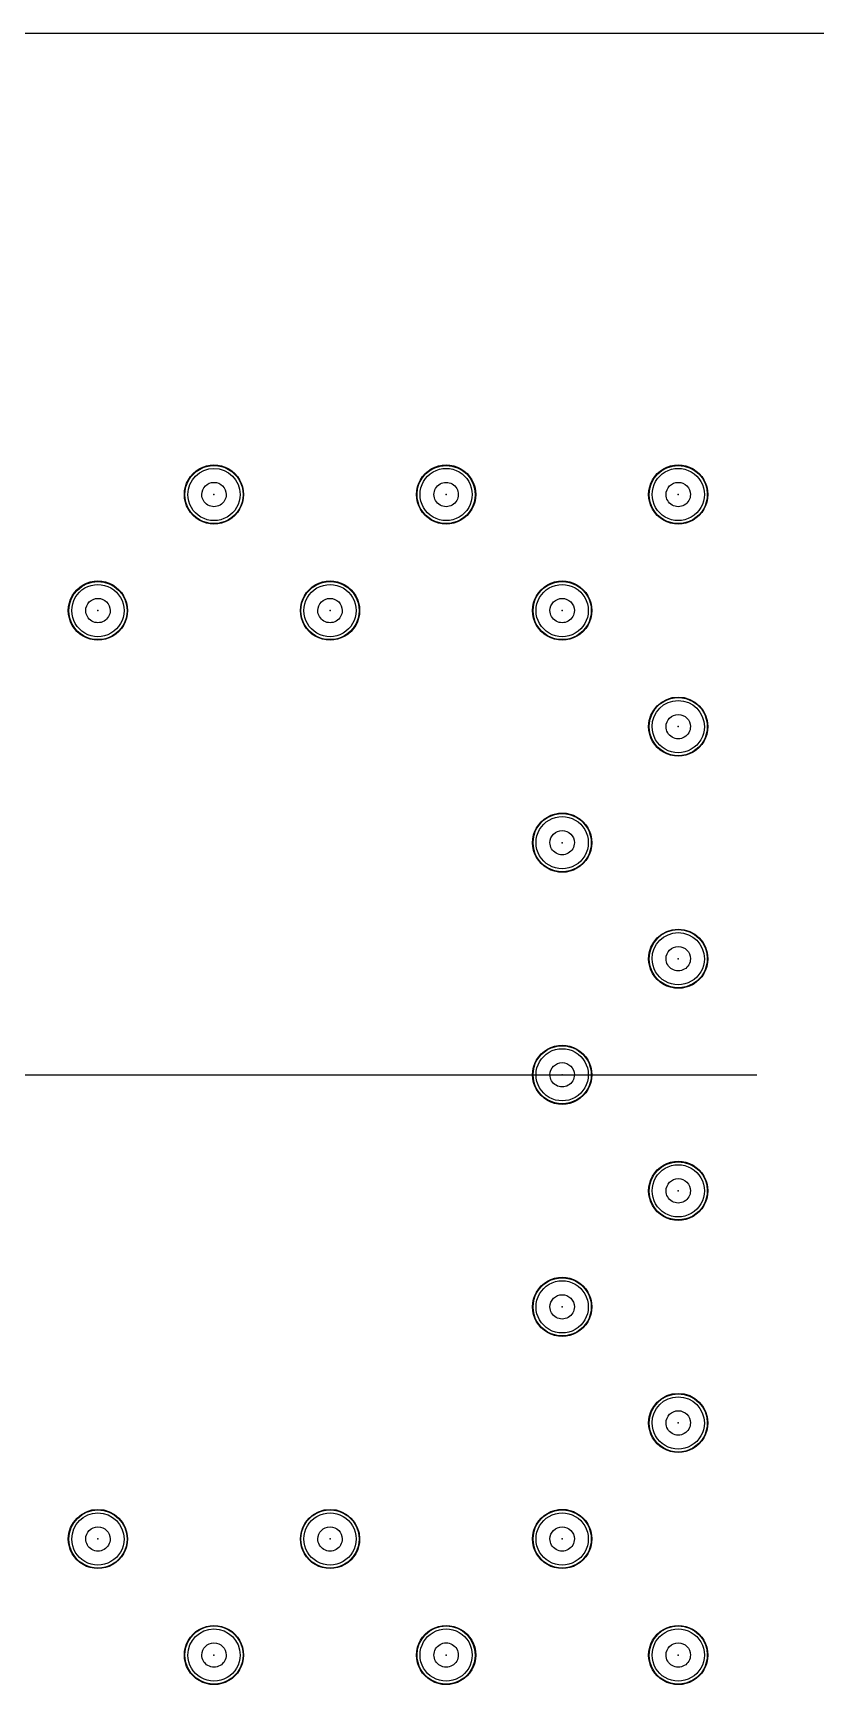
# Model space of a CAD drawing. Header units: millimetres. Extents: x 24815 to 37444, y -10619 to 6020.
# Drawn here: x 27961.37 to 27969.94, y 5891.36 to 5909.45 of the extents above; entities that cross this region are included whole.
import ezdxf

# ---------------------------------------------------------------- set-up
doc = ezdxf.new("R2010")
doc.units = ezdxf.units.MM

# ---------------------------------------------------------------- blocks, each defined once
blk = doc.blocks.new('A$C3CC6408C')
at = {"color": 2}
for p, q in [((-241.974, 0), (0, 0)), ((-225.223, -11.4), (-205.724, -11.4)), ((-225.223, -11.4), (-205.724, -11.4))]:
    blk.add_line(p, q, dxfattribs=at)
at = {"color": 2, "extrusion": (0, 0, -1)}
for centre, major_axis, start_param, end_param in [((-211.664, -5.05), (-0.229, 0.229), 5.497787, 8.63938), ((-211.664, -5.05), (-0.229, 0.229), 5.497787, 8.63938), ((-211.664, -5.05), (-0.225, 0.225), 5.497787, 8.63938), ((-211.664, -5.05), (-0.225, 0.225), 5.497787, 8.63938), ((-211.664, -5.05), (0.202, 0.202), 3.926991, 7.068583), ((-211.664, -5.05), (0.202, 0.202), 3.926991, 7.068583), ((-211.664, -5.05), (0.202, 0.202), 3.926991, 7.068583), ((-211.664, -5.05), (0.202, 0.202), 3.926991, 7.068583), ((-211.664, -5.05), (0.202, 0.202), 3.926991, 7.068583), ((-211.664, -5.05), (0.202, 0.202), 3.926991, 7.068583), ((-211.664, -5.05), (0.202, 0.202), 3.926991, 7.068583), ((-211.664, -5.05), (0.202, 0.202), 3.926991, 7.068583), ((-211.664, -5.05), (0.202, 0.202), 3.926991, 7.068583), ((-211.664, -5.05), (0.202, 0.202), 3.926991, 7.068583), ((-211.664, -5.05), (0.202, 0.202), 3.926991, 7.068583), ((-209.124, -5.05), (-0.229, 0.229), 5.497787, 8.63938), ((-209.124, -5.05), (-0.229, 0.229), 5.497787, 8.63938), ((-209.124, -5.05), (0.225, 0.225), 3.926991, 7.068583), ((-209.124, -5.05), (0.225, 0.225), 3.926991, 7.068583), ((-209.124, -5.05), (-0.202, 0.202), 5.497787, 8.63938), ((-209.124, -5.05), (-0.202, 0.202), 5.497787, 8.63938), ((-209.124, -5.05), (-0.202, 0.202), 5.497787, 8.63938), ((-209.124, -5.05), (-0.202, 0.202), 5.497787, 8.63938), ((-209.124, -5.05), (-0.202, 0.202), 5.497787, 8.63938), ((-209.124, -5.05), (-0.202, 0.202), 5.497787, 8.63938), ((-209.124, -5.05), (-0.202, 0.202), 5.497787, 8.63938), ((-209.124, -5.05), (-0.202, 0.202), 5.497787, 8.63938), ((-209.124, -5.05), (-0.202, 0.202), 5.497787, 8.63938), ((-209.124, -5.05), (-0.202, 0.202), 5.497787, 8.63938), ((-209.124, -5.05), (-0.202, 0.202), 5.497787, 8.63938), ((-206.584, -5.05), (-0.229, 0.229), 5.497787, 8.63938), ((-206.584, -5.05), (-0.229, 0.229), 5.497787, 8.63938), ((-206.584, -5.05), (0.225, 0.225), 3.926991, 7.068583), ((-206.584, -5.05), (0.225, 0.225), 3.926991, 7.068583), ((-206.584, -5.05), (-0.202, 0.202), 5.497787, 8.63938), ((-206.584, -5.05), (-0.202, 0.202), 5.497787, 8.63938), ((-206.584, -5.05), (-0.202, 0.202), 5.497787, 8.63938), ((-206.584, -5.05), (-0.202, 0.202), 5.497787, 8.63938), ((-206.584, -5.05), (-0.202, 0.202), 5.497787, 8.63938), ((-206.584, -5.05), (-0.202, 0.202), 5.497787, 8.63938), ((-206.584, -5.05), (-0.202, 0.202), 5.497787, 8.63938), ((-206.584, -5.05), (-0.202, 0.202), 5.497787, 8.63938), ((-206.584, -5.05), (-0.202, 0.202), 5.497787, 8.63938), ((-206.584, -5.05), (-0.202, 0.202), 5.497787, 8.63938), ((-206.584, -5.05), (-0.202, 0.202), 5.497787, 8.63938), ((-211.664, -5.05), (0.229, 0.229), 0.785398, 3.926991), ((-211.664, -5.05), (0.229, 0.229), 0.785398, 3.926991), ((-211.664, -5.05), (0.225, 0.225), 0.785398, 3.926991), ((-211.664, -5.05), (0.225, 0.225), 0.785398, 3.926991), ((-211.664, -5.05), (0.202, 0.202), 0.785398, 3.926991), ((-211.664, -5.05), (0.202, 0.202), 0.785398, 3.926991), ((-211.664, -5.05), (0.202, 0.202), 0.785398, 3.926991), ((-211.664, -5.05), (0.202, 0.202), 0.785398, 3.926991), ((-211.664, -5.05), (0.202, 0.202), 0.785398, 3.926991), ((-211.664, -5.05), (0.202, 0.202), 0.785398, 3.926991), ((-211.664, -5.05), (0.202, 0.202), 0.785398, 3.926991), ((-211.664, -5.05), (0.202, 0.202), 0.785398, 3.926991), ((-211.664, -5.05), (0.202, 0.202), 0.785398, 3.926991), ((-211.664, -5.05), (0.202, 0.202), 0.785398, 3.926991), ((-211.664, -5.05), (0.202, 0.202), 0.785398, 3.926991), ((-211.664, -5.05), (0.0943, 0.0943), 3.926991, 7.068583), ((-211.664, -5.05), (0.0943, 0.0943), 3.926991, 7.068583), ((-211.664, -5.05), (-0.0943, 0.0943), 2.356194, 5.497787), ((-211.664, -5.05), (-0.0943, 0.0943), 2.356194, 5.497787), ((-209.124, -5.05), (0.229, 0.229), 0.785398, 3.926991), ((-209.124, -5.05), (0.229, 0.229), 0.785398, 3.926991), ((-209.124, -5.05), (0.225, 0.225), 0.785398, 3.926991), ((-209.124, -5.05), (0.225, 0.225), 0.785398, 3.926991), ((-209.124, -5.05), (0.202, 0.202), 0.785398, 3.926991), ((-209.124, -5.05), (0.202, 0.202), 0.785398, 3.926991), ((-209.124, -5.05), (0.202, 0.202), 0.785398, 3.926991), ((-209.124, -5.05), (0.202, 0.202), 0.785398, 3.926991), ((-209.124, -5.05), (0.202, 0.202), 0.785398, 3.926991), ((-209.124, -5.05), (0.202, 0.202), 0.785398, 3.926991), ((-209.124, -5.05), (0.202, 0.202), 0.785398, 3.926991), ((-209.124, -5.05), (0.202, 0.202), 0.785398, 3.926991), ((-209.124, -5.05), (0.202, 0.202), 0.785398, 3.926991), ((-209.124, -5.05), (0.202, 0.202), 0.785398, 3.926991), ((-209.124, -5.05), (0.202, 0.202), 0.785398, 3.926991), ((-209.124, -5.05), (-0.0943, 0.0943), 5.497787, 8.63938), ((-209.124, -5.05), (-0.0943, 0.0943), 5.497787, 8.63938), ((-209.124, -5.05), (0.0943, 0.0943), 0.785398, 3.926991), ((-209.124, -5.05), (0.0943, 0.0943), 0.785398, 3.926991), ((-206.584, -5.05), (0.229, 0.229), 0.785398, 3.926991), ((-206.584, -5.05), (0.229, 0.229), 0.785398, 3.926991), ((-206.584, -5.05), (-0.225, 0.225), 2.356194, 5.497787), ((-206.584, -5.05), (-0.225, 0.225), 2.356194, 5.497787), ((-206.584, -5.05), (-0.202, 0.202), 2.356194, 5.497787), ((-206.584, -5.05), (-0.202, 0.202), 2.356194, 5.497787), ((-206.584, -5.05), (-0.202, 0.202), 2.356194, 5.497787), ((-206.584, -5.05), (-0.202, 0.202), 2.356194, 5.497787), ((-206.584, -5.05), (-0.202, 0.202), 2.356194, 5.497787), ((-206.584, -5.05), (-0.202, 0.202), 2.356194, 5.497787), ((-206.584, -5.05), (-0.202, 0.202), 2.356194, 5.497787), ((-206.584, -5.05), (-0.202, 0.202), 2.356194, 5.497787), ((-206.584, -5.05), (-0.202, 0.202), 2.356194, 5.497787), ((-206.584, -5.05), (-0.202, 0.202), 2.356194, 5.497787), ((-206.584, -5.05), (-0.202, 0.202), 2.356194, 5.497787), ((-206.584, -5.05), (0.0943, 0.0943), 3.926991, 7.068583), ((-206.584, -5.05), (0.0943, 0.0943), 3.926991, 7.068583), ((-206.584, -5.05), (0.0943, 0.0943), 0.785398, 3.926991), ((-206.584, -5.05), (0.0943, 0.0943), 0.785398, 3.926991), ((-212.934, -6.32), (-0.229, 0.229), 5.497787, 8.63938), ((-212.934, -6.32), (-0.229, 0.229), 5.497787, 8.63938), ((-212.934, -6.32), (0.225, 0.225), 3.926991, 7.068583), ((-212.934, -6.32), (0.225, 0.225), 3.926991, 7.068583), ((-212.934, -6.32), (-0.202, 0.202), 5.497787, 8.63938), ((-212.934, -6.32), (-0.202, 0.202), 5.497787, 8.63938), ((-212.934, -6.32), (-0.202, 0.202), 5.497787, 8.63938), ((-212.934, -6.32), (-0.202, 0.202), 5.497787, 8.63938), ((-212.934, -6.32), (-0.202, 0.202), 5.497787, 8.63938), ((-212.934, -6.32), (-0.202, 0.202), 5.497787, 8.63938), ((-212.934, -6.32), (-0.202, 0.202), 5.497787, 8.63938), ((-212.934, -6.32), (-0.202, 0.202), 5.497787, 8.63938), ((-212.934, -6.32), (-0.202, 0.202), 5.497787, 8.63938), ((-212.934, -6.32), (-0.202, 0.202), 5.497787, 8.63938), ((-212.934, -6.32), (-0.202, 0.202), 5.497787, 8.63938), ((-210.394, -6.32), (-0.229, 0.229), 5.497787, 8.63938), ((-210.394, -6.32), (-0.229, 0.229), 5.497787, 8.63938), ((-210.394, -6.32), (-0.225, 0.225), 5.497787, 8.63938), ((-210.394, -6.32), (-0.225, 0.225), 5.497787, 8.63938), ((-210.394, -6.32), (-0.202, 0.202), 5.497787, 8.63938), ((-210.394, -6.32), (-0.202, 0.202), 5.497787, 8.63938), ((-210.394, -6.32), (-0.202, 0.202), 5.497787, 8.63938), ((-210.394, -6.32), (-0.202, 0.202), 5.497787, 8.63938), ((-210.394, -6.32), (-0.202, 0.202), 5.497787, 8.63938), ((-210.394, -6.32), (-0.202, 0.202), 5.497787, 8.63938), ((-210.394, -6.32), (-0.202, 0.202), 5.497787, 8.63938), ((-210.394, -6.32), (-0.202, 0.202), 5.497787, 8.63938), ((-210.394, -6.32), (-0.202, 0.202), 5.497787, 8.63938), ((-210.394, -6.32), (-0.202, 0.202), 5.497787, 8.63938), ((-210.394, -6.32), (-0.202, 0.202), 5.497787, 8.63938), ((-207.854, -6.32), (-0.229, 0.229), 5.497787, 8.63938), ((-207.854, -6.32), (-0.229, 0.229), 5.497787, 8.63938), ((-207.854, -6.32), (-0.225, 0.225), 5.497787, 8.63938), ((-207.854, -6.32), (-0.225, 0.225), 5.497787, 8.63938), ((-207.854, -6.32), (-0.202, 0.202), 5.497787, 8.63938), ((-207.854, -6.32), (-0.202, 0.202), 5.497787, 8.63938), ((-207.854, -6.32), (-0.202, 0.202), 5.497787, 8.63938), ((-207.854, -6.32), (-0.202, 0.202), 5.497787, 8.63938), ((-207.854, -6.32), (-0.202, 0.202), 5.497787, 8.63938), ((-207.854, -6.32), (-0.202, 0.202), 5.497787, 8.63938), ((-207.854, -6.32), (-0.202, 0.202), 5.497787, 8.63938), ((-207.854, -6.32), (-0.202, 0.202), 5.497787, 8.63938), ((-207.854, -6.32), (-0.202, 0.202), 5.497787, 8.63938), ((-207.854, -6.32), (-0.202, 0.202), 5.497787, 8.63938), ((-207.854, -6.32), (-0.202, 0.202), 5.497787, 8.63938), ((-212.934, -6.32), (0.229, 0.229), 0.785398, 3.926991), ((-212.934, -6.32), (0.229, 0.229), 0.785398, 3.926991), ((-212.934, -6.32), (-0.225, 0.225), 2.356194, 5.497787), ((-212.934, -6.32), (-0.225, 0.225), 2.356194, 5.497787), ((-212.934, -6.32), (-0.202, 0.202), 2.356194, 5.497787), ((-212.934, -6.32), (-0.202, 0.202), 2.356194, 5.497787), ((-212.934, -6.32), (-0.202, 0.202), 2.356194, 5.497787), ((-212.934, -6.32), (-0.202, 0.202), 2.356194, 5.497787), ((-212.934, -6.32), (-0.202, 0.202), 2.356194, 5.497787), ((-212.934, -6.32), (-0.202, 0.202), 2.356194, 5.497787), ((-212.934, -6.32), (-0.202, 0.202), 2.356194, 5.497787), ((-212.934, -6.32), (-0.202, 0.202), 2.356194, 5.497787), ((-212.934, -6.32), (-0.202, 0.202), 2.356194, 5.497787), ((-212.934, -6.32), (-0.202, 0.202), 2.356194, 5.497787), ((-212.934, -6.32), (-0.202, 0.202), 2.356194, 5.497787), ((-212.934, -6.32), (0.0943, 0.0943), 3.926991, 7.068583), ((-212.934, -6.32), (0.0943, 0.0943), 3.926991, 7.068583), ((-212.934, -6.32), (0.0943, 0.0943), 0.785398, 3.926991), ((-212.934, -6.32), (0.0943, 0.0943), 0.785398, 3.926991), ((-210.394, -6.32), (0.229, 0.229), 0.785398, 3.926991), ((-210.394, -6.32), (0.229, 0.229), 0.785398, 3.926991), ((-210.394, -6.32), (-0.225, 0.225), 2.356194, 5.497787), ((-210.394, -6.32), (-0.225, 0.225), 2.356194, 5.497787), ((-210.394, -6.32), (-0.202, 0.202), 2.356194, 5.497787), ((-210.394, -6.32), (-0.202, 0.202), 2.356194, 5.497787), ((-210.394, -6.32), (-0.202, 0.202), 2.356194, 5.497787), ((-210.394, -6.32), (-0.202, 0.202), 2.356194, 5.497787), ((-210.394, -6.32), (-0.202, 0.202), 2.356194, 5.497787), ((-210.394, -6.32), (-0.202, 0.202), 2.356194, 5.497787), ((-210.394, -6.32), (-0.202, 0.202), 2.356194, 5.497787), ((-210.394, -6.32), (-0.202, 0.202), 2.356194, 5.497787), ((-210.394, -6.32), (-0.202, 0.202), 2.356194, 5.497787), ((-210.394, -6.32), (-0.202, 0.202), 2.356194, 5.497787), ((-210.394, -6.32), (-0.202, 0.202), 2.356194, 5.497787), ((-210.394, -6.32), (0.0943, 0.0943), 3.926991, 7.068583), ((-210.394, -6.32), (0.0943, 0.0943), 3.926991, 7.068583), ((-210.394, -6.32), (0.0943, 0.0943), 0.785398, 3.926991), ((-210.394, -6.32), (0.0943, 0.0943), 0.785398, 3.926991), ((-207.854, -6.32), (0.229, 0.229), 0.785398, 3.926991), ((-207.854, -6.32), (0.229, 0.229), 0.785398, 3.926991), ((-207.854, -6.32), (0.225, 0.225), 0.785398, 3.926991), ((-207.854, -6.32), (0.225, 0.225), 0.785398, 3.926991), ((-207.854, -6.32), (0.202, 0.202), 0.785398, 3.926991), ((-207.854, -6.32), (0.202, 0.202), 0.785398, 3.926991), ((-207.854, -6.32), (0.202, 0.202), 0.785398, 3.926991), ((-207.854, -6.32), (0.202, 0.202), 0.785398, 3.926991), ((-207.854, -6.32), (0.202, 0.202), 0.785398, 3.926991), ((-207.854, -6.32), (0.202, 0.202), 0.785398, 3.926991), ((-207.854, -6.32), (0.202, 0.202), 0.785398, 3.926991), ((-207.854, -6.32), (0.202, 0.202), 0.785398, 3.926991), ((-207.854, -6.32), (0.202, 0.202), 0.785398, 3.926991), ((-207.854, -6.32), (0.202, 0.202), 0.785398, 3.926991), ((-207.854, -6.32), (0.202, 0.202), 0.785398, 3.926991), ((-207.854, -6.32), (0.0943, 0.0943), 3.926991, 7.068583), ((-207.854, -6.32), (0.0943, 0.0943), 3.926991, 7.068583), ((-207.854, -6.32), (0.0943, 0.0943), 0.785398, 3.926991), ((-207.854, -6.32), (0.0943, 0.0943), 0.785398, 3.926991), ((-206.584, -7.59), (0.229, 0.229), 3.926991, 7.068583), ((-206.584, -7.59), (0.229, 0.229), 3.926991, 7.068583), ((-206.584, -7.59), (-0.225, 0.225), 5.497787, 8.63938), ((-206.584, -7.59), (-0.225, 0.225), 5.497787, 8.63938), ((-206.584, -7.59), (0.202, 0.202), 3.926991, 7.068583), ((-206.584, -7.59), (0.202, 0.202), 3.926991, 7.068583), ((-206.584, -7.59), (0.202, 0.202), 3.926991, 7.068583), ((-206.584, -7.59), (0.202, 0.202), 3.926991, 7.068583), ((-206.584, -7.59), (0.202, 0.202), 3.926991, 7.068583), ((-206.584, -7.59), (0.202, 0.202), 3.926991, 7.068583), ((-206.584, -7.59), (0.202, 0.202), 3.926991, 7.068583), ((-206.584, -7.59), (0.202, 0.202), 3.926991, 7.068583), ((-206.584, -7.59), (0.202, 0.202), 3.926991, 7.068583), ((-206.584, -7.59), (0.202, 0.202), 3.926991, 7.068583), ((-206.584, -7.59), (0.202, 0.202), 3.926991, 7.068583), ((-206.584, -7.59), (0.229, 0.229), 0.785398, 3.926991), ((-206.584, -7.59), (0.229, 0.229), 0.785398, 3.926991), ((-206.584, -7.59), (-0.225, 0.225), 2.356194, 5.497787), ((-206.584, -7.59), (-0.225, 0.225), 2.356194, 5.497787), ((-206.584, -7.59), (-0.202, 0.202), 2.356194, 5.497787), ((-206.584, -7.59), (-0.202, 0.202), 2.356194, 5.497787), ((-206.584, -7.59), (-0.202, 0.202), 2.356194, 5.497787), ((-206.584, -7.59), (-0.202, 0.202), 2.356194, 5.497787), ((-206.584, -7.59), (-0.202, 0.202), 2.356194, 5.497787), ((-206.584, -7.59), (-0.202, 0.202), 2.356194, 5.497787), ((-206.584, -7.59), (-0.202, 0.202), 2.356194, 5.497787), ((-206.584, -7.59), (-0.202, 0.202), 2.356194, 5.497787), ((-206.584, -7.59), (-0.202, 0.202), 2.356194, 5.497787), ((-206.584, -7.59), (-0.202, 0.202), 2.356194, 5.497787), ((-206.584, -7.59), (-0.202, 0.202), 2.356194, 5.497787), ((-206.584, -7.59), (0.0943, 0.0943), 3.926991, 7.068583), ((-206.584, -7.59), (0.0943, 0.0943), 3.926991, 7.068583), ((-206.584, -7.59), (0.0943, 0.0943), 0.785398, 3.926991), ((-206.584, -7.59), (0.0943, 0.0943), 0.785398, 3.926991), ((-207.854, -8.86), (-0.229, 0.229), 5.497787, 8.63938), ((-207.854, -8.86), (-0.229, 0.229), 5.497787, 8.63938), ((-207.854, -8.86), (-0.225, 0.225), 5.497787, 8.63938), ((-207.854, -8.86), (-0.225, 0.225), 5.497787, 8.63938), ((-207.854, -8.86), (-0.202, 0.202), 5.497787, 8.63938), ((-207.854, -8.86), (-0.202, 0.202), 5.497787, 8.63938), ((-207.854, -8.86), (-0.202, 0.202), 5.497787, 8.63938), ((-207.854, -8.86), (-0.202, 0.202), 5.497787, 8.63938), ((-207.854, -8.86), (-0.202, 0.202), 5.497787, 8.63938), ((-207.854, -8.86), (-0.202, 0.202), 5.497787, 8.63938), ((-207.854, -8.86), (-0.202, 0.202), 5.497787, 8.63938), ((-207.854, -8.86), (-0.202, 0.202), 5.497787, 8.63938), ((-207.854, -8.86), (-0.202, 0.202), 5.497787, 8.63938), ((-207.854, -8.86), (-0.202, 0.202), 5.497787, 8.63938), ((-207.854, -8.86), (-0.202, 0.202), 5.497787, 8.63938), ((-207.854, -8.86), (-0.229, 0.229), 2.356194, 5.497787), ((-207.854, -8.86), (-0.229, 0.229), 2.356194, 5.497787), ((-207.854, -8.86), (0.225, 0.225), 0.785398, 3.926991), ((-207.854, -8.86), (0.225, 0.225), 0.785398, 3.926991), ((-207.854, -8.86), (-0.202, 0.202), 2.356194, 5.497787), ((-207.854, -8.86), (-0.202, 0.202), 2.356194, 5.497787), ((-207.854, -8.86), (-0.202, 0.202), 2.356194, 5.497787), ((-207.854, -8.86), (-0.202, 0.202), 2.356194, 5.497787), ((-207.854, -8.86), (-0.202, 0.202), 2.356194, 5.497787), ((-207.854, -8.86), (-0.202, 0.202), 2.356194, 5.497787), ((-207.854, -8.86), (-0.202, 0.202), 2.356194, 5.497787), ((-207.854, -8.86), (-0.202, 0.202), 2.356194, 5.497787), ((-207.854, -8.86), (-0.202, 0.202), 2.356194, 5.497787), ((-207.854, -8.86), (-0.202, 0.202), 2.356194, 5.497787), ((-207.854, -8.86), (-0.202, 0.202), 2.356194, 5.497787), ((-207.854, -8.86), (0.0943, 0.0943), 3.926991, 7.068583), ((-207.854, -8.86), (0.0943, 0.0943), 3.926991, 7.068583), ((-207.854, -8.86), (0.0943, 0.0943), 0.785398, 3.926991), ((-207.854, -8.86), (0.0943, 0.0943), 0.785398, 3.926991), ((-206.584, -10.13), (0.229, 0.229), 3.926991, 7.068583), ((-206.584, -10.13), (0.229, 0.229), 3.926991, 7.068583), ((-206.584, -10.13), (0.225, 0.225), 3.926991, 7.068583), ((-206.584, -10.13), (0.225, 0.225), 3.926991, 7.068583), ((-206.584, -10.13), (0.202, 0.202), 3.926991, 7.068583), ((-206.584, -10.13), (0.202, 0.202), 3.926991, 7.068583), ((-206.584, -10.13), (0.202, 0.202), 3.926991, 7.068583), ((-206.584, -10.13), (0.202, 0.202), 3.926991, 7.068583), ((-206.584, -10.13), (0.202, 0.202), 3.926991, 7.068583), ((-206.584, -10.13), (0.202, 0.202), 3.926991, 7.068583), ((-206.584, -10.13), (0.202, 0.202), 3.926991, 7.068583), ((-206.584, -10.13), (0.202, 0.202), 3.926991, 7.068583), ((-206.584, -10.13), (0.202, 0.202), 3.926991, 7.068583), ((-206.584, -10.13), (0.202, 0.202), 3.926991, 7.068583), ((-206.584, -10.13), (0.202, 0.202), 3.926991, 7.068583), ((-206.584, -10.13), (0.0943, 0.0943), 3.926991, 7.068583), ((-206.584, -10.13), (0.0943, 0.0943), 3.926991, 7.068583), ((-206.584, -10.13), (-0.229, 0.229), 2.356194, 5.497787), ((-206.584, -10.13), (-0.229, 0.229), 2.356194, 5.497787), ((-206.584, -10.13), (-0.225, 0.225), 2.356194, 5.497787), ((-206.584, -10.13), (-0.225, 0.225), 2.356194, 5.497787), ((-206.584, -10.13), (-0.202, 0.202), 2.356194, 5.497787), ((-206.584, -10.13), (-0.202, 0.202), 2.356194, 5.497787), ((-206.584, -10.13), (-0.202, 0.202), 2.356194, 5.497787), ((-206.584, -10.13), (-0.202, 0.202), 2.356194, 5.497787), ((-206.584, -10.13), (-0.202, 0.202), 2.356194, 5.497787), ((-206.584, -10.13), (-0.202, 0.202), 2.356194, 5.497787), ((-206.584, -10.13), (-0.202, 0.202), 2.356194, 5.497787), ((-206.584, -10.13), (-0.202, 0.202), 2.356194, 5.497787), ((-206.584, -10.13), (-0.202, 0.202), 2.356194, 5.497787), ((-206.584, -10.13), (-0.202, 0.202), 2.356194, 5.497787), ((-206.584, -10.13), (-0.202, 0.202), 2.356194, 5.497787), ((-206.584, -10.13), (0.0943, 0.0943), 0.785398, 3.926991), ((-206.584, -10.13), (0.0943, 0.0943), 0.785398, 3.926991), ((-207.854, -11.4), (-0.229, 0.229), 5.497787, 8.63938), ((-207.854, -11.4), (-0.229, 0.229), 5.497787, 8.63938), ((-207.854, -11.4), (-0.225, 0.225), 5.497787, 8.63938), ((-207.854, -11.4), (-0.225, 0.225), 5.497787, 8.63938), ((-207.854, -11.4), (-0.202, 0.202), 5.497787, 8.63938), ((-207.854, -11.4), (-0.202, 0.202), 5.497787, 8.63938), ((-207.854, -11.4), (-0.202, 0.202), 5.497787, 8.63938), ((-207.854, -11.4), (-0.202, 0.202), 5.497787, 8.63938), ((-207.854, -11.4), (-0.202, 0.202), 5.497787, 8.63938), ((-207.854, -11.4), (-0.202, 0.202), 5.497787, 8.63938), ((-207.854, -11.4), (-0.202, 0.202), 5.497787, 8.63938), ((-207.854, -11.4), (-0.202, 0.202), 5.497787, 8.63938), ((-207.854, -11.4), (-0.202, 0.202), 5.497787, 8.63938), ((-207.854, -11.4), (-0.202, 0.202), 5.497787, 8.63938), ((-207.854, -11.4), (-0.202, 0.202), 5.497787, 8.63938), ((-207.854, -11.4), (0.0943, 0.0943), 3.926991, 7.068583), ((-207.854, -11.4), (0.0943, 0.0943), 3.926991, 7.068583), ((-207.854, -11.4), (0.229, 0.229), 0.785398, 3.926991), ((-207.854, -11.4), (0.229, 0.229), 0.785398, 3.926991), ((-207.854, -11.4), (0.225, 0.225), 0.785398, 3.926991), ((-207.854, -11.4), (0.225, 0.225), 0.785398, 3.926991), ((-207.854, -11.4), (0.202, 0.202), 0.785398, 3.926991), ((-207.854, -11.4), (0.202, 0.202), 0.785398, 3.926991), ((-207.854, -11.4), (0.202, 0.202), 0.785398, 3.926991), ((-207.854, -11.4), (0.202, 0.202), 0.785398, 3.926991), ((-207.854, -11.4), (0.202, 0.202), 0.785398, 3.926991), ((-207.854, -11.4), (0.202, 0.202), 0.785398, 3.926991), ((-207.854, -11.4), (0.202, 0.202), 0.785398, 3.926991), ((-207.854, -11.4), (0.202, 0.202), 0.785398, 3.926991), ((-207.854, -11.4), (0.202, 0.202), 0.785398, 3.926991), ((-207.854, -11.4), (0.202, 0.202), 0.785398, 3.926991), ((-207.854, -11.4), (0.202, 0.202), 0.785398, 3.926991), ((-207.854, -11.4), (0.0943, 0.0943), 0.785398, 3.926991), ((-207.854, -11.4), (0.0943, 0.0943), 0.785398, 3.926991), ((-206.584, -12.67), (-0.229, 0.229), 5.497787, 8.63938), ((-206.584, -12.67), (-0.229, 0.229), 5.497787, 8.63938), ((-206.584, -12.67), (0.225, 0.225), 3.926991, 7.068583), ((-206.584, -12.67), (0.225, 0.225), 3.926991, 7.068583), ((-206.584, -12.67), (-0.202, 0.202), 5.497787, 8.63938), ((-206.584, -12.67), (-0.202, 0.202), 5.497787, 8.63938), ((-206.584, -12.67), (-0.202, 0.202), 5.497787, 8.63938), ((-206.584, -12.67), (-0.202, 0.202), 5.497787, 8.63938), ((-206.584, -12.67), (-0.202, 0.202), 5.497787, 8.63938), ((-206.584, -12.67), (-0.202, 0.202), 5.497787, 8.63938), ((-206.584, -12.67), (-0.202, 0.202), 5.497787, 8.63938), ((-206.584, -12.67), (-0.202, 0.202), 5.497787, 8.63938), ((-206.584, -12.67), (-0.202, 0.202), 5.497787, 8.63938), ((-206.584, -12.67), (-0.202, 0.202), 5.497787, 8.63938), ((-206.584, -12.67), (-0.202, 0.202), 5.497787, 8.63938), ((-206.584, -12.67), (0.0943, 0.0943), 3.926991, 7.068583), ((-206.584, -12.67), (0.0943, 0.0943), 3.926991, 7.068583), ((-206.584, -12.67), (0.229, 0.229), 0.785398, 3.926991), ((-206.584, -12.67), (0.229, 0.229), 0.785398, 3.926991), ((-206.584, -12.67), (-0.225, 0.225), 2.356194, 5.497787), ((-206.584, -12.67), (-0.225, 0.225), 2.356194, 5.497787), ((-206.584, -12.67), (-0.202, 0.202), 2.356194, 5.497787), ((-206.584, -12.67), (-0.202, 0.202), 2.356194, 5.497787), ((-206.584, -12.67), (-0.202, 0.202), 2.356194, 5.497787), ((-206.584, -12.67), (-0.202, 0.202), 2.356194, 5.497787), ((-206.584, -12.67), (-0.202, 0.202), 2.356194, 5.497787), ((-206.584, -12.67), (-0.202, 0.202), 2.356194, 5.497787), ((-206.584, -12.67), (-0.202, 0.202), 2.356194, 5.497787), ((-206.584, -12.67), (-0.202, 0.202), 2.356194, 5.497787), ((-206.584, -12.67), (-0.202, 0.202), 2.356194, 5.497787), ((-206.584, -12.67), (-0.202, 0.202), 2.356194, 5.497787), ((-206.584, -12.67), (-0.202, 0.202), 2.356194, 5.497787), ((-206.584, -12.67), (0.0943, 0.0943), 0.785398, 3.926991), ((-206.584, -12.67), (0.0943, 0.0943), 0.785398, 3.926991), ((-207.854, -13.94), (-0.229, 0.229), 5.497787, 8.63938), ((-207.854, -13.94), (-0.229, 0.229), 5.497787, 8.63938), ((-207.854, -13.94), (-0.225, 0.225), 5.497787, 8.63938), ((-207.854, -13.94), (-0.225, 0.225), 5.497787, 8.63938), ((-207.854, -13.94), (-0.202, 0.202), 5.497787, 8.63938), ((-207.854, -13.94), (-0.202, 0.202), 5.497787, 8.63938), ((-207.854, -13.94), (-0.202, 0.202), 5.497787, 8.63938), ((-207.854, -13.94), (-0.202, 0.202), 5.497787, 8.63938), ((-207.854, -13.94), (-0.202, 0.202), 5.497787, 8.63938), ((-207.854, -13.94), (-0.202, 0.202), 5.497787, 8.63938), ((-207.854, -13.94), (-0.202, 0.202), 5.497787, 8.63938), ((-207.854, -13.94), (-0.202, 0.202), 5.497787, 8.63938), ((-207.854, -13.94), (-0.202, 0.202), 5.497787, 8.63938), ((-207.854, -13.94), (-0.202, 0.202), 5.497787, 8.63938), ((-207.854, -13.94), (-0.202, 0.202), 5.497787, 8.63938), ((-207.854, -13.94), (0.0943, 0.0943), 3.926991, 7.068583), ((-207.854, -13.94), (0.0943, 0.0943), 3.926991, 7.068583), ((-207.854, -13.94), (0.229, 0.229), 0.785398, 3.926991), ((-207.854, -13.94), (0.229, 0.229), 0.785398, 3.926991), ((-207.854, -13.94), (-0.225, 0.225), 2.356194, 5.497787), ((-207.854, -13.94), (-0.225, 0.225), 2.356194, 5.497787), ((-207.854, -13.94), (-0.202, 0.202), 2.356194, 5.497787), ((-207.854, -13.94), (-0.202, 0.202), 2.356194, 5.497787), ((-207.854, -13.94), (-0.202, 0.202), 2.356194, 5.497787), ((-207.854, -13.94), (-0.202, 0.202), 2.356194, 5.497787), ((-207.854, -13.94), (-0.202, 0.202), 2.356194, 5.497787), ((-207.854, -13.94), (-0.202, 0.202), 2.356194, 5.497787), ((-207.854, -13.94), (-0.202, 0.202), 2.356194, 5.497787), ((-207.854, -13.94), (-0.202, 0.202), 2.356194, 5.497787), ((-207.854, -13.94), (-0.202, 0.202), 2.356194, 5.497787), ((-207.854, -13.94), (-0.202, 0.202), 2.356194, 5.497787), ((-207.854, -13.94), (-0.202, 0.202), 2.356194, 5.497787), ((-207.854, -13.94), (0.0943, 0.0943), 0.785398, 3.926991), ((-207.854, -13.94), (0.0943, 0.0943), 0.785398, 3.926991), ((-206.584, -15.21), (0.229, 0.229), 3.926991, 7.068583), ((-206.584, -15.21), (0.229, 0.229), 3.926991, 7.068583), ((-206.584, -15.21), (0.225, 0.225), 3.926991, 7.068583), ((-206.584, -15.21), (0.225, 0.225), 3.926991, 7.068583), ((-206.584, -15.21), (0.202, 0.202), 3.926991, 7.068583), ((-206.584, -15.21), (0.202, 0.202), 3.926991, 7.068583), ((-206.584, -15.21), (0.202, 0.202), 3.926991, 7.068583), ((-206.584, -15.21), (0.202, 0.202), 3.926991, 7.068583), ((-206.584, -15.21), (0.202, 0.202), 3.926991, 7.068583), ((-206.584, -15.21), (0.202, 0.202), 3.926991, 7.068583), ((-206.584, -15.21), (0.202, 0.202), 3.926991, 7.068583), ((-206.584, -15.21), (0.202, 0.202), 3.926991, 7.068583), ((-206.584, -15.21), (0.202, 0.202), 3.926991, 7.068583), ((-206.584, -15.21), (0.202, 0.202), 3.926991, 7.068583), ((-206.584, -15.21), (0.202, 0.202), 3.926991, 7.068583), ((-206.584, -15.21), (0.0943, 0.0943), 3.926991, 7.068583), ((-206.584, -15.21), (0.0943, 0.0943), 3.926991, 7.068583), ((-206.584, -15.21), (-0.229, 0.229), 2.356194, 5.497787), ((-206.584, -15.21), (-0.229, 0.229), 2.356194, 5.497787), ((-206.584, -15.21), (-0.225, 0.225), 2.356194, 5.497787), ((-206.584, -15.21), (-0.225, 0.225), 2.356194, 5.497787), ((-206.584, -15.21), (-0.202, 0.202), 2.356194, 5.497787), ((-206.584, -15.21), (-0.202, 0.202), 2.356194, 5.497787), ((-206.584, -15.21), (-0.202, 0.202), 2.356194, 5.497787), ((-206.584, -15.21), (-0.202, 0.202), 2.356194, 5.497787), ((-206.584, -15.21), (-0.202, 0.202), 2.356194, 5.497787), ((-206.584, -15.21), (-0.202, 0.202), 2.356194, 5.497787), ((-206.584, -15.21), (-0.202, 0.202), 2.356194, 5.497787), ((-206.584, -15.21), (-0.202, 0.202), 2.356194, 5.497787), ((-206.584, -15.21), (-0.202, 0.202), 2.356194, 5.497787), ((-206.584, -15.21), (-0.202, 0.202), 2.356194, 5.497787), ((-206.584, -15.21), (-0.202, 0.202), 2.356194, 5.497787), ((-206.584, -15.21), (0.0943, 0.0943), 0.785398, 3.926991), ((-206.584, -15.21), (0.0943, 0.0943), 0.785398, 3.926991), ((-212.934, -16.48), (0.229, 0.229), 3.926991, 7.068583), ((-212.934, -16.48), (0.229, 0.229), 3.926991, 7.068583), ((-212.934, -16.48), (0.225, 0.225), 3.926991, 7.068583), ((-212.934, -16.48), (0.225, 0.225), 3.926991, 7.068583), ((-212.934, -16.48), (0.202, 0.202), 3.926991, 7.068583), ((-212.934, -16.48), (0.202, 0.202), 3.926991, 7.068583), ((-212.934, -16.48), (0.202, 0.202), 3.926991, 7.068583), ((-212.934, -16.48), (0.202, 0.202), 3.926991, 7.068583), ((-212.934, -16.48), (0.202, 0.202), 3.926991, 7.068583), ((-212.934, -16.48), (0.202, 0.202), 3.926991, 7.068583), ((-212.934, -16.48), (0.202, 0.202), 3.926991, 7.068583), ((-212.934, -16.48), (0.202, 0.202), 3.926991, 7.068583), ((-212.934, -16.48), (0.202, 0.202), 3.926991, 7.068583), ((-212.934, -16.48), (0.202, 0.202), 3.926991, 7.068583), ((-212.934, -16.48), (0.202, 0.202), 3.926991, 7.068583), ((-210.394, -16.48), (0.229, 0.229), 3.926991, 7.068583), ((-210.394, -16.48), (0.229, 0.229), 3.926991, 7.068583), ((-210.394, -16.48), (-0.225, 0.225), 5.497787, 8.63938), ((-210.394, -16.48), (-0.225, 0.225), 5.497787, 8.63938), ((-210.394, -16.48), (-0.202, 0.202), 5.497787, 8.63938), ((-210.394, -16.48), (-0.202, 0.202), 5.497787, 8.63938), ((-210.394, -16.48), (-0.202, 0.202), 5.497787, 8.63938), ((-210.394, -16.48), (-0.202, 0.202), 5.497787, 8.63938), ((-210.394, -16.48), (-0.202, 0.202), 5.497787, 8.63938), ((-210.394, -16.48), (-0.202, 0.202), 5.497787, 8.63938), ((-210.394, -16.48), (-0.202, 0.202), 5.497787, 8.63938), ((-210.394, -16.48), (-0.202, 0.202), 5.497787, 8.63938), ((-210.394, -16.48), (-0.202, 0.202), 5.497787, 8.63938), ((-210.394, -16.48), (-0.202, 0.202), 5.497787, 8.63938), ((-210.394, -16.48), (-0.202, 0.202), 5.497787, 8.63938), ((-207.854, -16.48), (-0.229, 0.229), 5.497787, 8.63938), ((-207.854, -16.48), (-0.229, 0.229), 5.497787, 8.63938), ((-207.854, -16.48), (-0.225, 0.225), 5.497787, 8.63938), ((-207.854, -16.48), (-0.225, 0.225), 5.497787, 8.63938), ((-207.854, -16.48), (-0.202, 0.202), 5.497787, 8.63938), ((-207.854, -16.48), (-0.202, 0.202), 5.497787, 8.63938), ((-207.854, -16.48), (-0.202, 0.202), 5.497787, 8.63938), ((-207.854, -16.48), (-0.202, 0.202), 5.497787, 8.63938), ((-207.854, -16.48), (-0.202, 0.202), 5.497787, 8.63938), ((-207.854, -16.48), (-0.202, 0.202), 5.497787, 8.63938), ((-207.854, -16.48), (-0.202, 0.202), 5.497787, 8.63938), ((-207.854, -16.48), (-0.202, 0.202), 5.497787, 8.63938), ((-207.854, -16.48), (-0.202, 0.202), 5.497787, 8.63938), ((-207.854, -16.48), (-0.202, 0.202), 5.497787, 8.63938), ((-207.854, -16.48), (-0.202, 0.202), 5.497787, 8.63938), ((-212.934, -16.48), (0.0943, 0.0943), 3.926991, 7.068583), ((-212.934, -16.48), (0.0943, 0.0943), 3.926991, 7.068583), ((-210.394, -16.48), (0.0943, 0.0943), 3.926991, 7.068583), ((-210.394, -16.48), (0.0943, 0.0943), 3.926991, 7.068583), ((-207.854, -16.48), (0.0943, 0.0943), 3.926991, 7.068583), ((-207.854, -16.48), (0.0943, 0.0943), 3.926991, 7.068583), ((-212.934, -16.48), (-0.229, 0.229), 2.356194, 5.497787), ((-212.934, -16.48), (-0.229, 0.229), 2.356194, 5.497787), ((-212.934, -16.48), (-0.225, 0.225), 2.356194, 5.497787), ((-212.934, -16.48), (-0.225, 0.225), 2.356194, 5.497787), ((-212.934, -16.48), (-0.202, 0.202), 2.356194, 5.497787), ((-212.934, -16.48), (-0.202, 0.202), 2.356194, 5.497787), ((-212.934, -16.48), (-0.202, 0.202), 2.356194, 5.497787), ((-212.934, -16.48), (-0.202, 0.202), 2.356194, 5.497787), ((-212.934, -16.48), (-0.202, 0.202), 2.356194, 5.497787), ((-212.934, -16.48), (-0.202, 0.202), 2.356194, 5.497787), ((-212.934, -16.48), (-0.202, 0.202), 2.356194, 5.497787), ((-212.934, -16.48), (-0.202, 0.202), 2.356194, 5.497787), ((-212.934, -16.48), (-0.202, 0.202), 2.356194, 5.497787), ((-212.934, -16.48), (-0.202, 0.202), 2.356194, 5.497787), ((-212.934, -16.48), (-0.202, 0.202), 2.356194, 5.497787), ((-212.934, -16.48), (0.0943, 0.0943), 0.785398, 3.926991), ((-212.934, -16.48), (0.0943, 0.0943), 0.785398, 3.926991), ((-210.394, -16.48), (-0.229, 0.229), 2.356194, 5.497787), ((-210.394, -16.48), (-0.229, 0.229), 2.356194, 5.497787), ((-210.394, -16.48), (-0.225, 0.225), 2.356194, 5.497787), ((-210.394, -16.48), (-0.225, 0.225), 2.356194, 5.497787), ((-210.394, -16.48), (-0.202, 0.202), 2.356194, 5.497787), ((-210.394, -16.48), (-0.202, 0.202), 2.356194, 5.497787), ((-210.394, -16.48), (-0.202, 0.202), 2.356194, 5.497787), ((-210.394, -16.48), (-0.202, 0.202), 2.356194, 5.497787), ((-210.394, -16.48), (-0.202, 0.202), 2.356194, 5.497787), ((-210.394, -16.48), (-0.202, 0.202), 2.356194, 5.497787), ((-210.394, -16.48), (-0.202, 0.202), 2.356194, 5.497787), ((-210.394, -16.48), (-0.202, 0.202), 2.356194, 5.497787), ((-210.394, -16.48), (-0.202, 0.202), 2.356194, 5.497787), ((-210.394, -16.48), (-0.202, 0.202), 2.356194, 5.497787), ((-210.394, -16.48), (-0.202, 0.202), 2.356194, 5.497787), ((-210.394, -16.48), (0.0943, 0.0943), 0.785398, 3.926991), ((-210.394, -16.48), (0.0943, 0.0943), 0.785398, 3.926991), ((-207.854, -16.48), (-0.229, 0.229), 2.356194, 5.497787), ((-207.854, -16.48), (-0.229, 0.229), 2.356194, 5.497787), ((-207.854, -16.48), (0.225, 0.225), 0.785398, 3.926991), ((-207.854, -16.48), (0.225, 0.225), 0.785398, 3.926991), ((-207.854, -16.48), (-0.202, 0.202), 2.356194, 5.497787), ((-207.854, -16.48), (-0.202, 0.202), 2.356194, 5.497787), ((-207.854, -16.48), (-0.202, 0.202), 2.356194, 5.497787), ((-207.854, -16.48), (-0.202, 0.202), 2.356194, 5.497787), ((-207.854, -16.48), (-0.202, 0.202), 2.356194, 5.497787), ((-207.854, -16.48), (-0.202, 0.202), 2.356194, 5.497787), ((-207.854, -16.48), (-0.202, 0.202), 2.356194, 5.497787), ((-207.854, -16.48), (-0.202, 0.202), 2.356194, 5.497787), ((-207.854, -16.48), (-0.202, 0.202), 2.356194, 5.497787), ((-207.854, -16.48), (-0.202, 0.202), 2.356194, 5.497787), ((-207.854, -16.48), (-0.202, 0.202), 2.356194, 5.497787), ((-207.854, -16.48), (0.0943, 0.0943), 0.785398, 3.926991), ((-207.854, -16.48), (0.0943, 0.0943), 0.785398, 3.926991), ((-211.664, -17.75), (-0.229, 0.229), 5.497787, 8.63938), ((-211.664, -17.75), (-0.229, 0.229), 5.497787, 8.63938), ((-211.664, -17.75), (-0.225, 0.225), 5.497787, 8.63938), ((-211.664, -17.75), (-0.225, 0.225), 5.497787, 8.63938), ((-211.664, -17.75), (0.202, 0.202), 3.926991, 7.068583), ((-211.664, -17.75), (0.202, 0.202), 3.926991, 7.068583), ((-211.664, -17.75), (0.202, 0.202), 3.926991, 7.068583), ((-211.664, -17.75), (0.202, 0.202), 3.926991, 7.068583), ((-211.664, -17.75), (0.202, 0.202), 3.926991, 7.068583), ((-211.664, -17.75), (0.202, 0.202), 3.926991, 7.068583), ((-211.664, -17.75), (0.202, 0.202), 3.926991, 7.068583), ((-211.664, -17.75), (0.202, 0.202), 3.926991, 7.068583), ((-211.664, -17.75), (0.202, 0.202), 3.926991, 7.068583), ((-211.664, -17.75), (0.202, 0.202), 3.926991, 7.068583), ((-211.664, -17.75), (0.202, 0.202), 3.926991, 7.068583), ((-209.124, -17.75), (-0.229, 0.229), 5.497787, 8.63938), ((-209.124, -17.75), (-0.229, 0.229), 5.497787, 8.63938), ((-209.124, -17.75), (0.225, 0.225), 3.926991, 7.068583), ((-209.124, -17.75), (0.225, 0.225), 3.926991, 7.068583), ((-209.124, -17.75), (-0.202, 0.202), 5.497787, 8.63938), ((-209.124, -17.75), (-0.202, 0.202), 5.497787, 8.63938), ((-209.124, -17.75), (-0.202, 0.202), 5.497787, 8.63938), ((-209.124, -17.75), (-0.202, 0.202), 5.497787, 8.63938), ((-209.124, -17.75), (-0.202, 0.202), 5.497787, 8.63938), ((-209.124, -17.75), (-0.202, 0.202), 5.497787, 8.63938), ((-209.124, -17.75), (-0.202, 0.202), 5.497787, 8.63938), ((-209.124, -17.75), (-0.202, 0.202), 5.497787, 8.63938), ((-209.124, -17.75), (-0.202, 0.202), 5.497787, 8.63938), ((-209.124, -17.75), (-0.202, 0.202), 5.497787, 8.63938), ((-209.124, -17.75), (-0.202, 0.202), 5.497787, 8.63938), ((-206.584, -17.75), (-0.229, 0.229), 5.497787, 8.63938), ((-206.584, -17.75), (-0.229, 0.229), 5.497787, 8.63938), ((-206.584, -17.75), (0.225, 0.225), 3.926991, 7.068583), ((-206.584, -17.75), (0.225, 0.225), 3.926991, 7.068583), ((-206.584, -17.75), (-0.202, 0.202), 5.497787, 8.63938), ((-206.584, -17.75), (-0.202, 0.202), 5.497787, 8.63938), ((-206.584, -17.75), (-0.202, 0.202), 5.497787, 8.63938), ((-206.584, -17.75), (-0.202, 0.202), 5.497787, 8.63938), ((-206.584, -17.75), (-0.202, 0.202), 5.497787, 8.63938), ((-206.584, -17.75), (-0.202, 0.202), 5.497787, 8.63938), ((-206.584, -17.75), (-0.202, 0.202), 5.497787, 8.63938), ((-206.584, -17.75), (-0.202, 0.202), 5.497787, 8.63938), ((-206.584, -17.75), (-0.202, 0.202), 5.497787, 8.63938), ((-206.584, -17.75), (-0.202, 0.202), 5.497787, 8.63938), ((-206.584, -17.75), (-0.202, 0.202), 5.497787, 8.63938), ((-211.664, -17.75), (0.0943, 0.0943), 3.926991, 7.068583), ((-211.664, -17.75), (0.0943, 0.0943), 3.926991, 7.068583), ((-209.124, -17.75), (-0.0943, 0.0943), 5.497787, 8.63938), ((-209.124, -17.75), (-0.0943, 0.0943), 5.497787, 8.63938), ((-206.584, -17.75), (0.0943, 0.0943), 3.926991, 7.068583), ((-206.584, -17.75), (0.0943, 0.0943), 3.926991, 7.068583), ((-211.664, -17.75), (0.229, 0.229), 0.785398, 3.926991), ((-211.664, -17.75), (0.229, 0.229), 0.785398, 3.926991), ((-211.664, -17.75), (0.225, 0.225), 0.785398, 3.926991), ((-211.664, -17.75), (0.225, 0.225), 0.785398, 3.926991), ((-211.664, -17.75), (0.202, 0.202), 0.785398, 3.926991), ((-211.664, -17.75), (0.202, 0.202), 0.785398, 3.926991), ((-211.664, -17.75), (0.202, 0.202), 0.785398, 3.926991), ((-211.664, -17.75), (0.202, 0.202), 0.785398, 3.926991), ((-211.664, -17.75), (0.202, 0.202), 0.785398, 3.926991), ((-211.664, -17.75), (0.202, 0.202), 0.785398, 3.926991), ((-211.664, -17.75), (0.202, 0.202), 0.785398, 3.926991), ((-211.664, -17.75), (0.202, 0.202), 0.785398, 3.926991), ((-211.664, -17.75), (0.202, 0.202), 0.785398, 3.926991), ((-211.664, -17.75), (0.202, 0.202), 0.785398, 3.926991), ((-211.664, -17.75), (0.202, 0.202), 0.785398, 3.926991), ((-211.664, -17.75), (-0.0943, 0.0943), 2.356194, 5.497787), ((-211.664, -17.75), (-0.0943, 0.0943), 2.356194, 5.497787), ((-209.124, -17.75), (0.229, 0.229), 0.785398, 3.926991), ((-209.124, -17.75), (0.229, 0.229), 0.785398, 3.926991), ((-209.124, -17.75), (0.225, 0.225), 0.785398, 3.926991), ((-209.124, -17.75), (0.225, 0.225), 0.785398, 3.926991), ((-209.124, -17.75), (0.202, 0.202), 0.785398, 3.926991), ((-209.124, -17.75), (0.202, 0.202), 0.785398, 3.926991), ((-209.124, -17.75), (0.202, 0.202), 0.785398, 3.926991), ((-209.124, -17.75), (0.202, 0.202), 0.785398, 3.926991), ((-209.124, -17.75), (0.202, 0.202), 0.785398, 3.926991), ((-209.124, -17.75), (0.202, 0.202), 0.785398, 3.926991), ((-209.124, -17.75), (0.202, 0.202), 0.785398, 3.926991), ((-209.124, -17.75), (0.202, 0.202), 0.785398, 3.926991), ((-209.124, -17.75), (0.202, 0.202), 0.785398, 3.926991), ((-209.124, -17.75), (0.202, 0.202), 0.785398, 3.926991), ((-209.124, -17.75), (0.202, 0.202), 0.785398, 3.926991), ((-209.124, -17.75), (0.0943, 0.0943), 0.785398, 3.926991), ((-209.124, -17.75), (0.0943, 0.0943), 0.785398, 3.926991), ((-206.584, -17.75), (0.229, 0.229), 0.785398, 3.926991), ((-206.584, -17.75), (0.229, 0.229), 0.785398, 3.926991), ((-206.584, -17.75), (-0.225, 0.225), 2.356194, 5.497787), ((-206.584, -17.75), (-0.225, 0.225), 2.356194, 5.497787), ((-206.584, -17.75), (-0.202, 0.202), 2.356194, 5.497787), ((-206.584, -17.75), (-0.202, 0.202), 2.356194, 5.497787), ((-206.584, -17.75), (-0.202, 0.202), 2.356194, 5.497787), ((-206.584, -17.75), (-0.202, 0.202), 2.356194, 5.497787), ((-206.584, -17.75), (-0.202, 0.202), 2.356194, 5.497787), ((-206.584, -17.75), (-0.202, 0.202), 2.356194, 5.497787), ((-206.584, -17.75), (-0.202, 0.202), 2.356194, 5.497787), ((-206.584, -17.75), (-0.202, 0.202), 2.356194, 5.497787), ((-206.584, -17.75), (-0.202, 0.202), 2.356194, 5.497787), ((-206.584, -17.75), (-0.202, 0.202), 2.356194, 5.497787), ((-206.584, -17.75), (-0.202, 0.202), 2.356194, 5.497787), ((-206.584, -17.75), (0.0943, 0.0943), 0.785398, 3.926991), ((-206.584, -17.75), (0.0943, 0.0943), 0.785398, 3.926991)]:
    blk.add_ellipse(centre, major_axis=major_axis, ratio=1, start_param=start_param, end_param=end_param, dxfattribs=at)
at = {"color": 2}
for p in [(-211.664, -5.05), (-209.124, -5.05), (-206.584, -5.05), (-212.934, -6.32), (-210.394, -6.32), (-207.854, -6.32), (-206.584, -7.59), (-207.854, -8.86), (-206.584, -10.13), (-207.854, -11.4), (-206.584, -12.67), (-207.854, -13.94), (-206.584, -15.21), (-212.934, -16.48), (-210.394, -16.48), (-207.854, -16.48), (-211.664, -17.75), (-209.124, -17.75), (-206.584, -17.75)]:
    blk.add_point(p, dxfattribs=at)

msp = doc.modelspace()

# ---------------------------------------------------------------- block references
msp.add_blockref('A$C3CC6408C', (28175.01663, 5909.45129))

doc.saveas('drawing.dxf')
